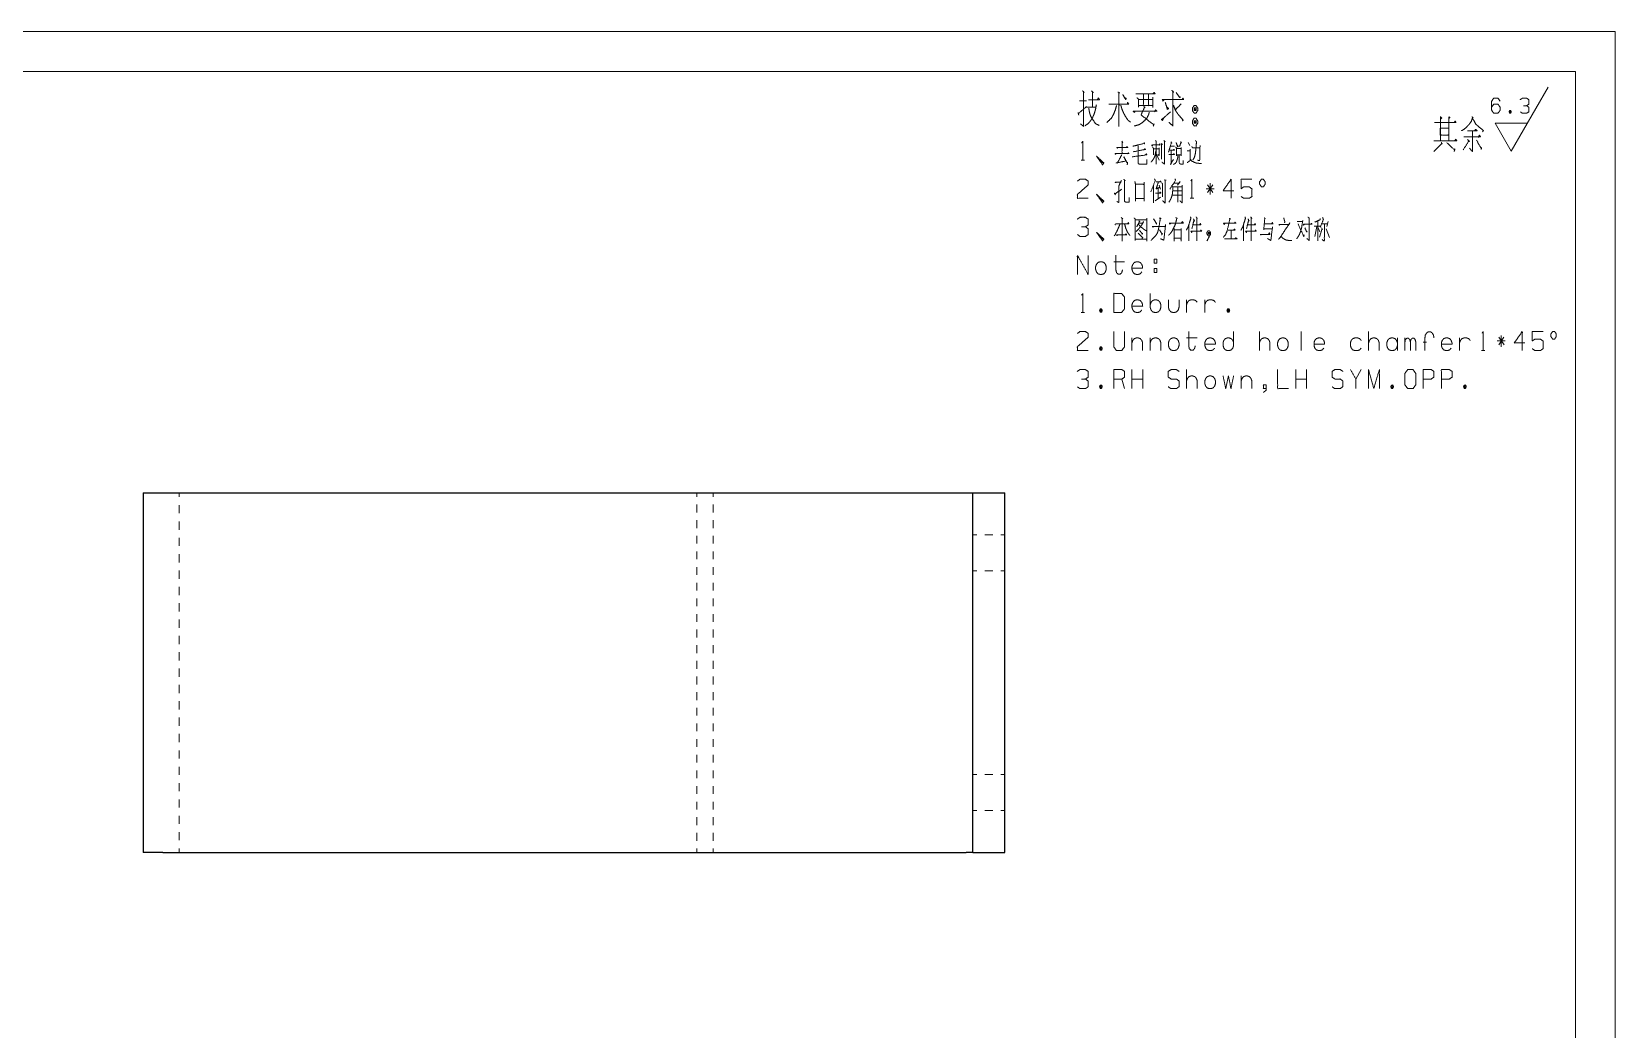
# Model space of a CAD drawing. Header units: millimetres. Extents: x 0 to 420, y 0 to 297.
# Drawn here: x 221.9 to 420, y 172.2 to 297 of the extents above; entities that cross this region are included whole.
import ezdxf

# ---------------------------------------------------------------- set-up
doc = ezdxf.new("R2010")
doc.units = ezdxf.units.MM
doc.layers.add('101', color=7, linetype='Continuous', true_color=0xffffff)

msp = doc.modelspace()

# ---------------------------------------------------------------- linework, layer by layer
at = {"layer": '101', "color": 133, "linetype": 'Continuous', "lineweight": 18}
for p, q in [((420, 297), (0, 297)), ((420, 0), (420, 297)), ((415, 292), (25, 292)), ((415, 5), (415, 292))]:
    msp.add_line(p, q, dxfattribs=at)
at = {"layer": '101', "color": 43, "linetype": 'Continuous', "lineweight": 18}
for p, q in [((406.97, 282.06), (411.58, 290.06)), ((406.97, 282.06), (404.95, 285.56)), ((404.95, 285.56), (408.98, 285.56)), ((406.78, 287.15), (406.91, 286.81))]:
    msp.add_line(p, q, dxfattribs=at)
at = {"layer": '101', "color": 72, "linetype": 'Continuous', "lineweight": 18}
for p, q in [((352.96, 288.35), (353.86, 288.35)), ((353.86, 287.57), (355, 287.57)), ((363.53, 283.37), (363.68, 283.22)), ((362.24, 282.32), (362.92, 282.34)), ((362.6, 281.69), (362.92, 280.92)), ((363.2, 283.02), (363.34, 282.87)), ((363.25, 282.92), (363.25, 281.04)), ((366.43, 282.07), (366.74, 282.07)), ((366.57, 283.14), (366.78, 282.74)), ((353.17, 280.92), (353.6, 280.92)), ((362.24, 277.75), (362.24, 275.58)), ((362.81, 277.38), (362.81, 276.1)), ((362.93, 277.8), (363.11, 277.3)), ((363.57, 278.48), (363.82, 278.4)), ((364.79, 278.05), (365.48, 278.05)), ((365.56, 278.25), (365.23, 277.78)), ((369.82, 277.35), (368.81, 277.35)), ((369.64, 277.83), (368.99, 276.88)), ((368.99, 277.83), (369.66, 276.88)), ((369.3, 276.63), (369.3, 278.05)), ((362.44, 275.85), (363.09, 276.28)), ((364.64, 276.53), (365.76, 276.53)), ((364.68, 277.08), (365.78, 277.08)), ((366.83, 276.15), (367.26, 276.15)), ((358.2, 273.74), (358.38, 273.59)), ((358.29, 273.64), (358.29, 270.77)), ((366.67, 272.79), (366.67, 270.82)), ((373.5, 272.79), (373.5, 270.82)), ((380.21, 273.24), (380.88, 273.24)), ((382.33, 272.67), (383.09, 272.67)), ((382.66, 272.62), (382.4, 271.39)), ((382.8, 273.34), (382.8, 270.82)), ((382.84, 272.44), (383.05, 271.97)), ((383.32, 272.39), (383, 271.27)), ((383.23, 272.94), (384.01, 272.94)), ((383.25, 272.44), (383.39, 272.22)), ((383.83, 272.34), (384.24, 271.24)), ((384.08, 273.24), (383.9, 272.62)), ((357.27, 268.2), (358.59, 268.2)), ((362.32, 267.35), (362.65, 267.35)), ((362.32, 267.35), (362.32, 266.88)), ((361.82, 262.49), (361.82, 264.24)), ((353.17, 261.87), (353.6, 261.87)), ((355.57, 262.32), (355.73, 261.89)), ((366.37, 261.87), (366.37, 263.44)), ((368.65, 261.87), (368.65, 263.44)), ((371.51, 262.32), (371.67, 261.89)), ((355.57, 257.55), (355.73, 257.13)), ((359.54, 258.68), (359.54, 257.1)), ((361.82, 258.68), (361.82, 257.1)), ((366.37, 258.68), (367.7, 258.68)), ((375.48, 257.1), (375.48, 259.48)), ((380.7, 259.5), (380.7, 257.1)), ((389.14, 257.1), (389.14, 259.48)), ((392.74, 257.1), (392.74, 258.68)), ((393.69, 257.1), (393.69, 258.68)), ((396.39, 258.15), (395.97, 258.15)), ((400.52, 257.1), (400.52, 258.68)), ((406.24, 258.3), (405.23, 258.3)), ((406.06, 258.78), (405.41, 257.83)), ((405.41, 258.78), (406.08, 257.83)), ((405.73, 257.58), (405.73, 259)), ((403.26, 257.1), (403.68, 257.1)), ((359.54, 252.34), (359.54, 254.72)), ((360.89, 252.34), (360.89, 254.72)), ((366.37, 252.34), (366.37, 254.72)), ((373.2, 253.92), (373.2, 252.34)), ((380.03, 252.34), (380.03, 254.72)), ((381.38, 252.34), (381.38, 254.72)), ((388.2, 254.72), (387.53, 253.54)), ((355.57, 252.79), (355.73, 252.37)), ((358.61, 252.34), (358.27, 253.54)), ((360.89, 253.54), (359.54, 253.54)), ((381.38, 253.54), (380.03, 253.54)), ((392, 252.79), (392.16, 252.37)), ((401.1, 252.79), (401.26, 252.37))]:
    msp.add_line(p, q, dxfattribs=at)
at = {"layer": '101', "color": 72, "linetype": 'Continuous', "lineweight": 25}
for p, q in [((235.85, 239.3), (235.85, 194.3)), ((238.29, 239.3), (338.81, 239.3)), ((339.63, 239.3), (343.63, 239.3)), ((339.63, 194.3), (339.63, 239.3)), ((343.63, 194.3), (343.63, 239.3)), ((238.29, 194.3), (338.81, 194.3)), ((339.63, 194.3), (343.63, 194.3))]:
    msp.add_line(p, q, dxfattribs=at)
at = {"layer": '101', "color": 53, "linetype": 'Continuous', "lineweight": 18}
for p, q in [((240.35, 239.3), (240.35, 238.78)), ((240.35, 237.76), (240.35, 236.74)), ((305.12, 238.81), (305.12, 239.3)), ((305.12, 236.85), (305.12, 237.83)), ((307.14, 238.81), (307.14, 239.3)), ((307.14, 236.85), (307.14, 237.83)), ((305.12, 234.89), (305.12, 235.87)), ((307.14, 234.89), (307.14, 235.87)), ((240.35, 235.72), (240.35, 234.69)), ((305.12, 232.94), (305.12, 233.92)), ((307.14, 232.94), (307.14, 233.92)), ((339.63, 234.05), (340.13, 234.05)), ((341.13, 234.05), (342.13, 234.05)), ((343.13, 234.05), (343.63, 234.05)), ((240.35, 233.67), (240.35, 232.65)), ((305.12, 230.98), (305.12, 231.96)), ((307.14, 230.98), (307.14, 231.96)), ((240.35, 231.63), (240.35, 230.6)), ((305.12, 229.02), (305.12, 230)), ((307.14, 229.02), (307.14, 230)), ((240.35, 229.58), (240.35, 228.56)), ((305.12, 227.07), (305.12, 228.05)), ((307.14, 227.07), (307.14, 228.05)), ((339.63, 229.55), (340.13, 229.55)), ((341.13, 229.55), (342.13, 229.55)), ((343.13, 229.55), (343.63, 229.55)), ((240.35, 227.53), (240.35, 226.51)), ((305.12, 225.11), (305.12, 226.09)), ((307.14, 225.11), (307.14, 226.09)), ((240.35, 225.49), (240.35, 224.47)), ((305.12, 223.15), (305.12, 224.13)), ((307.14, 223.15), (307.14, 224.13)), ((240.35, 223.44), (240.35, 222.42)), ((305.12, 221.2), (305.12, 222.18)), ((307.14, 221.2), (307.14, 222.18)), ((240.35, 221.4), (240.35, 220.38)), ((305.12, 219.24), (305.12, 220.22)), ((307.14, 219.24), (307.14, 220.22)), ((240.35, 219.35), (240.35, 218.33)), ((305.12, 217.28), (305.12, 218.26)), ((307.14, 217.28), (307.14, 218.26)), ((240.35, 217.31), (240.35, 216.28)), ((305.12, 215.33), (305.12, 216.31)), ((307.14, 215.33), (307.14, 216.31)), ((240.35, 215.26), (240.35, 214.24)), ((305.12, 213.37), (305.12, 214.35)), ((307.14, 213.37), (307.14, 214.35)), ((240.35, 213.22), (240.35, 212.19)), ((305.12, 211.42), (305.12, 212.39)), ((307.14, 211.42), (307.14, 212.39)), ((240.35, 211.17), (240.35, 210.15)), ((305.12, 209.46), (305.12, 210.44)), ((307.14, 209.46), (307.14, 210.44)), ((240.35, 209.13), (240.35, 208.1)), ((305.12, 207.5), (305.12, 208.48)), ((307.14, 207.5), (307.14, 208.48)), ((240.35, 207.08), (240.35, 206.06)), ((305.12, 205.55), (305.12, 206.52)), ((307.14, 205.55), (307.14, 206.52)), ((240.35, 205.03), (240.35, 204.01)), ((305.12, 203.59), (305.12, 204.57)), ((307.14, 203.59), (307.14, 204.57)), ((339.63, 204.05), (340.13, 204.05)), ((341.13, 204.05), (342.13, 204.05)), ((343.13, 204.05), (343.63, 204.05)), ((240.35, 202.99), (240.35, 201.97)), ((305.12, 201.63), (305.12, 202.61)), ((307.14, 201.63), (307.14, 202.61)), ((240.35, 200.94), (240.35, 199.92)), ((305.12, 199.68), (305.12, 200.65)), ((307.14, 199.68), (307.14, 200.65)), ((240.35, 198.9), (240.35, 197.88)), ((305.12, 197.72), (305.12, 198.7)), ((307.14, 197.72), (307.14, 198.7)), ((339.63, 199.55), (340.13, 199.55)), ((341.13, 199.55), (342.13, 199.55)), ((343.13, 199.55), (343.63, 199.55)), ((240.35, 196.85), (240.35, 195.83)), ((305.12, 195.76), (305.12, 196.74)), ((307.14, 195.76), (307.14, 196.74)), ((240.35, 194.81), (240.35, 194.3)), ((305.12, 194.3), (305.12, 194.78)), ((307.14, 194.3), (307.14, 194.78))]:
    msp.add_line(p, q, dxfattribs=at)
at = {"layer": '101', "color": 72, "linetype": 'Continuous', "lineweight": 18}
for points, knots in [([(353.36, 289.59), (353.57, 289.37), (353.47, 289.52), (353.47, 285.17), (353.09, 285.47)], [0, 0, 0.058123, 0.092657, 0.910297, 1, 1]), ([(354.47, 289.59), (354.71, 289.37), (354.58, 289.44), (354.58, 287.6)], [0, 0, 0.1415, 0.207222, 1, 1]), ([(357.78, 289.44), (358.02, 289.33), (357.91, 289.37), (357.91, 285.13), (357.91, 287.94), (356.64, 287.94), (359.13, 287.94), (359, 288.13), (358.95, 287.94)], [0, 0, 0.022712, 0.032395, 0.397208, 0.639341, 0.748901, 0.963456, 0.983224, 1, 1]), ([(360.03, 289.22), (362.44, 289.22), (362.31, 289.4), (362.15, 289.22)], [0, 0, 0.835357, 0.914861, 1, 1]), ([(364.53, 289.67), (364.74, 289.4), (364.66, 289.55), (364.66, 285.2), (364.16, 285.65)], [0, 0, 0.060999, 0.091684, 0.877914, 1, 1]), ([(365.06, 289.37), (365.54, 288.73), (365.57, 288.84), (365.35, 288.88)], [0, 0, 0.706417, 0.808952, 1, 1]), ([(352.8, 286.89), (352.88, 286.55), (352.83, 286.74), (353.86, 287.64)], [0, 0, 0.181314, 0.283201, 1, 1]), ([(355.08, 287.83), (354.98, 287.3), (354.87, 286.89), (354.74, 286.55), (354.58, 286.18), (354.31, 285.8), (354.05, 285.5), (353.62, 285.2)], [0, 0, 0.172181, 0.309103, 0.425675, 0.556624, 0.704265, 0.83297, 1, 1]), ([(354.08, 288.47), (355.48, 288.47), (355.35, 288.73), (355.22, 288.5)], [0, 0, 0.716786, 0.866795, 1, 1]), ([(354.13, 287.42), (354.18, 287.15), (354.23, 286.85), (354.34, 286.52), (354.5, 286.18), (355, 285.47), (355.43, 285.28)], [0, 0, 0.101605, 0.217186, 0.351415, 0.492965, 0.824034, 1, 1]), ([(357.6, 287.75), (357.46, 287.23), (357.22, 286.63), (356.96, 286.18), (356.38, 285.62)], [0, 0, 0.214892, 0.47114, 0.678415, 1, 1]), ([(358.15, 287.79), (358.26, 287.38), (358.47, 286.85), (358.74, 286.37), (359.03, 285.92), (359.35, 285.69)], [0, 0, 0.172226, 0.401183, 0.625583, 0.842426, 1, 1]), ([(358.39, 289.14), (358.76, 288.5), (358.84, 288.65), (358.66, 288.73)], [0, 0, 0.665981, 0.819264, 1, 1]), ([(360.16, 288.73), (360.37, 288.54), (360.37, 287.57), (360.37, 287.75), (362.15, 287.75), (362.15, 287.49), (362.15, 288.8), (362.15, 288.5), (360.29, 288.5), (360.96, 288.5), (360.96, 289.18), (360.96, 287.75), (361.62, 287.75), (361.62, 289.14)], [0, 0, 0.024058, 0.106925, 0.122861, 0.273835, 0.296145, 0.407695, 0.433194, 0.590928, 0.647262, 0.70463, 0.825742, 0.882076, 1, 1]), ([(361.01, 287.64), (361.2, 287.49), (361.12, 287.57), (360.67, 286.59), (362.26, 285.35), (362.31, 285.47), (362.2, 285.17)], [0, 0, 0.061505, 0.089679, 0.366512, 0.88594, 0.917993, 1, 1]), ([(363.55, 288.47), (363.42, 288.32), (363.34, 288.5), (365.99, 288.5), (365.91, 288.69), (365.8, 288.5)], [0, 0, 0.05762, 0.116241, 0.879371, 0.937997, 1, 1]), ([(363.71, 288.13), (363.97, 287.27), (364.11, 287.38), (363.92, 287.57)], [0, 0, 0.673391, 0.803124, 1, 1]), ([(365.7, 287.98), (364.98, 287.23), (364.72, 287.79), (364.98, 287.15), (365.22, 286.78), (365.49, 286.44), (365.94, 285.92), (365.99, 285.92), (365.8, 285.84)], [0, 0, 0.248762, 0.397965, 0.56362, 0.670266, 0.773238, 0.939259, 0.951976, 1, 1]), ([(367.55, 287.75), (367.31, 287.75), (367.1, 287.45), (367.1, 287.12), (367.31, 286.82), (367.55, 286.82), (367.76, 287.12), (367.76, 287.45), (367.55, 287.75)], [0, 0, 0.091014, 0.231141, 0.359873, 0.5, 0.591014, 0.731141, 0.859873, 1, 1]), ([(367.31, 287.12), (367.55, 287.12), (367.31, 287.45), (367.31, 287.12)], [0, 0, 0.24116, 0.6589, 1, 1]), ([(367.55, 287.12), (367.55, 287.45), (367.31, 287.45)], [0, 0, 0.585821, 1, 1]), ([(359.95, 287.04), (359.82, 286.89), (359.69, 287.04), (362.65, 287.04), (362.5, 287.23), (362.36, 286.97)], [0, 0, 0.051198, 0.102403, 0.861895, 0.924783, 1, 1]), ([(361.7, 286.93), (361.62, 286.63), (361.38, 286.14), (360.88, 285.65), (360.4, 285.35), (359.82, 285.2)], [0, 0, 0.114099, 0.313647, 0.571363, 0.7786, 1, 1]), ([(363.5, 286.22), (363.36, 285.88), (363.23, 285.99), (364.37, 286.97)], [0, 0, 0.178053, 0.26342, 1, 1]), ([(367.76, 285.84), (367.55, 286.18), (367.31, 286.18), (367.1, 285.84), (367.1, 285.54), (367.31, 285.2), (367.55, 285.2), (367.76, 285.54), (367.76, 285.84)], [0, 0, 0.149199, 0.238514, 0.387714, 0.5, 0.649199, 0.738514, 0.887714, 1, 1]), ([(367.31, 285.84), (367.31, 285.54), (367.55, 285.54)], [0, 0, 0.556971, 1, 1]), ([(367.55, 285.84), (367.31, 285.84), (367.55, 285.54), (367.55, 285.84)], [0, 0, 0.258827, 0.674606, 1, 1]), ([(398.1, 286.36), (398.29, 286.21), (398.13, 286.06), (398.13, 286.36), (398.13, 283.36), (398.13, 285.65), (397.36, 285.65), (400.09, 285.65), (399.16, 285.65), (399.16, 286.32), (399.16, 283.36), (399.16, 284.93), (398.1, 284.93), (398.1, 284.07), (399.16, 284.07), (399.16, 283.36), (397.31, 283.36), (400.17, 283.36), (400.04, 283.55), (399.91, 283.36)], [0, 0, 0.009716, 0.018619, 0.030835, 0.152989, 0.24613, 0.277437, 0.388628, 0.426412, 0.453897, 0.574524, 0.638654, 0.681835, 0.716954, 0.760134, 0.789146, 0.864712, 0.9813, 0.99065, 1, 1]), ([(399.19, 286.13), (399.32, 286.25), (399.16, 286.36)], [0, 0, 0.471513, 1, 1]), ([(399.85, 285.65), (399.98, 285.83), (400.06, 285.65)], [0, 0, 0.529961, 1, 1]), ([(402.07, 286.36), (402.23, 286.21), (402.15, 286.25), (401.99, 285.8), (401.73, 285.42), (401.41, 285.08), (401.12, 284.82), (400.75, 284.6)], [0, 0, 0.086308, 0.121019, 0.309419, 0.490702, 0.673784, 0.82866, 1, 1]), ([(402.13, 286.13), (402.34, 285.83), (402.52, 285.46), (402.9, 285.12), (403.35, 284.75), (403.48, 284.63), (403.51, 284.63), (403.4, 284.48)], [0, 0, 0.162731, 0.348036, 0.570222, 0.82991, 0.906903, 0.91864, 1, 1]), ([(353.24, 283.09), (353.39, 283.29), (353.39, 280.92)], [0, 0, 0.093484, 1, 1]), ([(358.26, 283.32), (358.38, 283.14), (358.29, 283.22), (358.29, 281.74), (357.43, 281.74), (359.18, 281.74), (359.09, 281.84), (358.98, 281.72)], [0, 0, 0.045422, 0.069988, 0.38259, 0.566135, 0.936975, 0.965255, 1, 1]), ([(362.49, 283.39), (362.56, 283.27), (362.56, 280.42)], [0, 0, 0.047969, 1, 1]), ([(367.47, 283.39), (367.61, 283.24), (367.58, 282.89), (367.54, 282.42), (367.47, 281.74), (367.33, 281.24), (367.17, 280.97)], [0, 0, 0.080831, 0.21877, 0.40554, 0.671679, 0.87543, 1, 1]), ([(401.52, 283.51), (401.76, 283.25), (401.7, 283.36), (400.96, 282.2)], [0, 0, 0.190892, 0.257823, 1, 1]), ([(401.04, 283.85), (403.13, 283.85), (403, 284.07), (402.87, 283.77)], [0, 0, 0.780473, 0.877782, 1, 1]), ([(401.52, 284.6), (402.71, 284.6), (402.52, 284.78), (402.39, 284.6)], [0, 0, 0.707426, 0.863845, 1, 1]), ([(402.13, 284.6), (402.13, 282.01), (401.76, 282.42)], [0, 0, 0.823414, 1, 1]), ([(402.63, 283.43), (403.24, 282.35), (403.27, 282.5), (403.21, 282.27)], [0, 0, 0.764765, 0.858206, 1, 1]), ([(355.26, 281.19), (355.86, 280.57), (355.72, 280.57), (355.11, 281.42), (355.86, 280.34), (356.02, 280.57), (355.11, 281.42)], [0, 0, 0.178022, 0.207052, 0.420793, 0.68903, 0.745607, 1, 1]), ([(357.55, 281.72), (357.48, 281.64), (357.43, 281.74)], [0, 0, 0.476598, 1, 1]), ([(358.26, 281.59), (357.71, 280.57), (357.55, 280.57), (358.8, 280.82), (358.52, 281.34), (358.96, 280.52), (358.98, 280.67), (358.95, 280.34)], [0, 0, 0.252057, 0.286556, 0.564055, 0.693379, 0.896345, 0.929101, 1, 1]), ([(357.78, 282.52), (357.69, 282.42), (357.64, 282.52), (359.02, 282.52), (358.93, 282.64), (358.86, 282.52)], [0, 0, 0.069432, 0.128318, 0.84562, 0.925278, 1, 1]), ([(359.56, 281.34), (361.4, 281.59), (361.33, 281.72), (361.22, 281.59)], [0, 0, 0.857805, 0.924206, 1, 1]), ([(361.05, 283.14), (361.13, 282.97), (361.08, 283.02), (359.65, 282.67), (360.3, 282.82), (360.3, 280.62), (360.34, 280.47), (360.43, 280.44), (361.38, 280.44), (361.38, 281.02)], [0, 0, 0.030685, 0.04209, 0.27277, 0.377786, 0.722123, 0.746241, 0.760619, 0.910004, 1, 1]), ([(359.67, 281.97), (361.24, 282.27), (361.13, 282.34), (361.01, 282.22)], [0, 0, 0.83968, 0.90778, 1, 1]), ([(362.53, 282.09), (362.46, 281.72), (362.42, 281.49), (362.35, 281.29), (362.17, 280.99), (362.09, 280.87), (361.94, 280.69)], [0, 0, 0.246556, 0.39371, 0.530777, 0.755735, 0.854644, 1, 1]), ([(362.12, 282.79), (362.07, 282.67), (361.98, 282.82), (363.06, 282.82), (362.99, 282.97), (362.93, 282.82)], [0, 0, 0.079259, 0.180902, 0.810328, 0.907126, 1, 1]), ([(362.12, 282.54), (362.23, 282.39), (362.23, 281.57)], [0, 0, 0.182136, 1, 1]), ([(362.92, 282.47), (362.92, 281.49), (362.76, 281.64)], [0, 0, 0.81682, 1, 1]), ([(363.61, 283.27), (363.61, 280.42), (363.29, 280.67)], [0, 0, 0.875677, 1, 1]), ([(364.4, 283.22), (364.54, 283.04), (364.47, 283.12), (364.1, 281.92), (364.34, 282.67), (364.87, 282.67)], [0, 0, 0.077467, 0.112954, 0.545466, 0.817405, 1, 1]), ([(364.13, 281.64), (364.87, 281.64), (364.77, 281.74), (364.68, 281.62)], [0, 0, 0.712987, 0.852992, 1, 1]), ([(364.22, 282.17), (364.86, 282.17), (364.77, 282.29), (364.7, 282.17)], [0, 0, 0.681995, 0.846082, 1, 1]), ([(364.45, 282.14), (364.45, 280.62), (364.36, 280.39), (364.72, 281.02)], [0, 0, 0.613738, 0.711025, 1, 1]), ([(365.26, 281.52), (365.26, 281.24), (365.19, 280.97), (365.09, 280.69), (364.96, 280.52), (364.73, 280.39)], [0, 0, 0.206834, 0.420379, 0.642057, 0.803266, 1, 1]), ([(365.02, 282.57), (365.1, 282.42), (365.1, 281.47), (365.1, 281.59), (365.69, 281.59), (365.69, 281.47), (365.69, 282.52), (365.69, 282.39), (365.09, 282.39)], [0, 0, 0.046633, 0.301104, 0.334585, 0.490815, 0.524297, 0.805549, 0.839031, 1, 1]), ([(365.05, 283.14), (365.28, 282.57), (365.33, 282.64), (365.19, 282.82)], [0, 0, 0.661495, 0.759638, 1, 1]), ([(365.46, 281.52), (365.46, 280.57), (365.53, 280.47), (365.67, 280.42), (365.93, 280.42), (365.93, 280.89)], [0, 0, 0.484063, 0.546469, 0.622884, 0.757974, 1, 1]), ([(365.63, 283.24), (365.72, 283.09), (365.69, 283.17), (365.48, 282.64)], [0, 0, 0.211476, 0.312205, 1, 1]), ([(366.82, 282.29), (366.82, 281.04), (366.8, 280.89), (366.66, 280.77), (366.46, 280.62)], [0, 0, 0.681074, 0.763374, 0.866199, 1, 1]), ([(367.01, 282.64), (367.12, 282.47), (368.03, 282.47)], [0, 0, 0.182104, 1, 1]), ([(368.05, 282.74), (368, 280.87), (367.73, 280.92)], [0, 0, 0.874253, 1, 1]), ([(398.23, 283.13), (398.34, 282.95), (398.31, 283.02), (397.31, 282.01)], [0, 0, 0.125011, 0.171174, 1, 1]), ([(398.92, 283.13), (399.91, 282.16), (399.91, 282.35), (399.85, 282.01)], [0, 0, 0.723291, 0.821345, 1, 1]), ([(366.87, 281.02), (366.99, 280.82), (367.17, 280.74), (367.36, 280.64), (367.54, 280.57), (367.73, 280.54), (367.98, 280.52), (368.23, 280.52)], [0, 0, 0.153693, 0.2792, 0.422102, 0.54759, 0.675713, 0.838282, 1, 1]), ([(352.71, 278.3), (353.03, 278.53), (353.72, 278.53), (354.06, 278.3), (354.06, 277.83), (352.7, 276.63), (352.71, 276.15), (354.06, 276.15)], [0, 0, 0.069694, 0.192979, 0.265274, 0.350225, 0.674742, 0.759752, 1, 1]), ([(357.57, 278.2), (357.53, 278.1), (357.44, 278.15), (358.19, 278.15)], [0, 0, 0.111634, 0.218533, 1, 1]), ([(358.22, 278.38), (357.89, 277.68), (357.89, 275.63), (357.64, 275.75)], [0, 0, 0.250155, 0.910671, 1, 1]), ([(358.5, 278.55), (358.68, 278.35), (358.59, 278.4), (358.59, 275.88), (358.61, 275.75), (358.77, 275.68), (359.18, 275.68), (359.18, 276.25)], [0, 0, 0.063898, 0.088201, 0.692694, 0.722921, 0.765025, 0.862344, 1, 1]), ([(359.9, 278.25), (359.97, 277.93), (359.97, 275.8), (359.97, 276.13), (361.06, 276.13), (361.06, 275.8), (361.06, 278.15), (361.06, 277.9), (359.99, 277.9)], [0, 0, 0.042198, 0.311814, 0.353049, 0.492085, 0.533321, 0.831484, 0.863204, 1, 1]), ([(361.91, 276.98), (362.46, 278.4), (362.37, 278.55), (362.35, 278.58)], [0, 0, 0.881758, 0.982315, 1, 1]), ([(362.83, 278.15), (362.56, 277.33), (363.02, 277.53)], [0, 0, 0.633571, 1, 1]), ([(362.58, 278.2), (363.18, 278.2), (363.11, 278.33), (363.02, 278.2)], [0, 0, 0.669462, 0.829447, 1, 1]), ([(363.25, 278.1), (363.36, 278), (363.36, 276.33)], [0, 0, 0.080053, 1, 1]), ([(363.69, 278.4), (363.69, 275.55), (363.36, 275.85)], [0, 0, 0.863559, 1, 1]), ([(364.5, 277.75), (364.63, 277.58), (364.63, 277.08), (364.61, 276.85), (364.59, 276.7), (364.54, 276.48), (364.47, 276.25), (364.38, 276.03), (364.29, 275.88), (364.15, 275.65)], [0, 0, 0.095695, 0.318946, 0.419717, 0.487151, 0.590376, 0.69568, 0.803616, 0.881339, 1, 1]), ([(364.93, 278.6), (364.98, 278.4), (364.27, 277.28)], [0, 0, 0.134747, 1, 1]), ([(364.64, 277.58), (365.81, 277.58), (365.81, 277.78), (365.81, 275.58), (365.53, 275.85)], [0, 0, 0.294503, 0.344998, 0.900418, 1, 1]), ([(365.17, 277.55), (365.26, 277.58), (365.26, 275.65)], [0, 0, 0.045524, 1, 1]), ([(366.9, 278.33), (367.04, 278.53), (367.04, 276.15)], [0, 0, 0.093484, 1, 1]), ([(372.27, 277.1), (370.93, 277.1), (371.93, 278.53), (371.93, 276.15)], [0, 0, 0.245871, 0.565294, 1, 1]), ([(373.18, 276.38), (373.52, 276.15), (374.21, 276.15), (374.55, 276.38), (374.55, 277.33), (374.21, 277.58), (373.52, 277.58), (373.18, 277.35), (373.18, 278.53), (374.55, 278.53)], [0, 0, 0.062227, 0.168344, 0.230571, 0.376817, 0.441265, 0.547381, 0.609608, 0.790491, 1, 1]), ([(375.74, 277.58), (375.97, 277.58), (376.19, 277.9), (376.19, 278.23), (375.97, 278.55), (375.74, 278.55), (375.51, 278.23), (375.51, 277.9), (375.74, 277.58)], [0, 0, 0.08568, 0.230391, 0.351581, 0.496291, 0.581972, 0.730391, 0.851581, 1, 1]), ([(355.26, 276.43), (355.86, 275.8), (355.72, 275.8), (355.11, 276.65), (355.86, 275.58), (356.02, 275.8), (355.11, 276.65)], [0, 0, 0.178022, 0.207052, 0.420793, 0.68903, 0.745607, 1, 1]), ([(357.32, 276.8), (357.46, 276.6), (357.39, 276.7), (358.26, 277.28)], [0, 0, 0.174079, 0.261125, 1, 1]), ([(362.49, 276.8), (363.16, 276.8), (363.06, 276.95), (362.99, 276.8)], [0, 0, 0.657711, 0.837607, 1, 1]), ([(353.72, 272.59), (354.06, 272.82), (354.06, 273.54), (353.72, 273.77), (353.03, 273.77), (352.7, 273.54)], [0, 0, 0.153871, 0.429848, 0.583719, 0.846116, 1, 1]), ([(359.81, 273.69), (359.95, 273.57), (359.95, 270.87), (359.95, 271.04), (361.4, 271.04), (361.4, 270.79), (361.4, 273.64), (361.4, 273.47), (359.95, 273.47)], [0, 0, 0.02043, 0.312721, 0.331666, 0.488565, 0.515628, 0.824156, 0.843101, 1, 1]), ([(363, 273.69), (363.2, 273.62), (363.09, 273.64), (362.93, 272.67), (362.83, 272.19), (362.74, 271.87), (362.51, 271.47), (362.19, 271.17), (361.94, 270.89)], [0, 0, 0.061341, 0.093409, 0.3842, 0.527464, 0.626606, 0.762391, 0.891101, 1, 1]), ([(362.24, 273.59), (362.6, 272.99), (362.62, 273.09), (362.58, 272.92)], [0, 0, 0.713162, 0.817164, 1, 1]), ([(365.02, 273.74), (365.21, 273.64), (365.14, 273.64), (364.98, 272.92), (364.59, 272.12), (364.36, 271.77), (364.11, 271.52)], [0, 0, 0.081232, 0.107497, 0.383269, 0.713748, 0.869308, 1, 1]), ([(366.87, 273.82), (366.9, 273.64), (366.66, 272.87), (366.57, 272.57), (366.46, 272.39), (366.34, 272.17)], [0, 0, 0.101081, 0.561699, 0.738767, 0.854618, 1, 1]), ([(367.24, 273.57), (367.36, 273.29), (367.29, 273.39), (367.04, 272.34)], [0, 0, 0.200663, 0.282157, 1, 1]), ([(367.56, 273.82), (367.7, 273.64), (367.63, 273.72), (367.63, 270.82)], [0, 0, 0.069694, 0.101621, 1, 1]), ([(371.69, 273.64), (371.85, 273.52), (371.79, 273.62), (371.44, 272.07), (371.23, 271.57), (370.94, 271.27)], [0, 0, 0.07072, 0.110291, 0.666023, 0.855876, 1, 1]), ([(373.7, 273.82), (373.73, 273.64), (373.49, 272.87), (373.4, 272.57), (373.29, 272.39), (373.17, 272.17)], [0, 0, 0.101082, 0.561695, 0.738765, 0.854616, 1, 1]), ([(374.07, 273.57), (374.19, 273.29), (374.12, 273.39), (373.87, 272.34)], [0, 0, 0.200656, 0.28215, 1, 1]), ([(374.39, 273.82), (374.53, 273.64), (374.46, 273.72), (374.46, 270.82)], [0, 0, 0.069702, 0.101628, 1, 1]), ([(376.06, 273.72), (376.22, 273.59), (376.15, 273.62), (376.01, 272.19), (376.03, 272.32), (377.09, 272.32), (377.11, 272.57), (376.91, 270.87), (376.49, 271.12)], [0, 0, 0.037814, 0.051837, 0.319492, 0.343088, 0.541302, 0.588148, 0.907967, 1, 1]), ([(378.52, 273.69), (378.67, 273.17), (378.69, 273.22), (378.62, 273.09)], [0, 0, 0.736157, 0.807291, 1, 1]), ([(380.9, 273.39), (380.77, 272.52), (380.74, 272.39), (380.67, 272.19), (380.62, 271.97), (380.53, 271.77), (380.46, 271.57), (380.37, 271.44), (380.28, 271.27), (380.14, 271.09)], [0, 0, 0.358964, 0.411728, 0.497903, 0.591799, 0.680622, 0.766783, 0.828968, 0.908604, 1, 1]), ([(381.55, 273.79), (381.69, 273.69), (381.69, 270.89), (381.39, 271.14)], [0, 0, 0.051489, 0.883812, 1, 1]), ([(383.09, 273.62), (383.09, 273.47), (382.4, 273.17)], [0, 0, 0.166345, 1, 1]), ([(383.39, 273.74), (383.48, 273.49), (383.09, 272.54)], [0, 0, 0.205287, 1, 1]), ([(352.71, 271.62), (353.03, 271.39), (353.72, 271.39), (354.06, 271.62), (354.06, 272.34), (353.72, 272.59), (353.21, 272.59)], [0, 0, 0.124124, 0.343691, 0.472446, 0.703377, 0.836727, 1, 1]), ([(355.26, 271.67), (355.86, 271.04), (355.72, 271.04), (355.11, 271.89), (355.86, 270.82), (356.02, 271.04), (355.11, 271.89)], [0, 0, 0.178022, 0.207052, 0.420793, 0.68903, 0.745607, 1, 1]), ([(358.04, 272.92), (357.94, 272.69), (357.85, 272.47), (357.76, 272.27), (357.64, 271.99), (357.53, 271.82), (357.44, 271.59), (357.3, 271.44)], [0, 0, 0.149555, 0.294902, 0.426378, 0.607692, 0.73072, 0.876068, 1, 1]), ([(357.46, 272.82), (357.43, 272.94), (359.14, 272.94), (359.09, 273.12), (358.98, 272.94)], [0, 0, 0.058201, 0.826369, 0.908303, 1, 1]), ([(357.69, 271.44), (357.62, 271.57), (358.89, 271.57), (358.79, 271.72), (358.7, 271.59)], [0, 0, 0.081918, 0.807885, 0.912683, 1, 1]), ([(358.59, 272.94), (358.68, 272.74), (358.73, 272.47), (358.84, 272.22), (358.95, 271.94), (359.11, 271.72), (359.28, 271.49)], [0, 0, 0.134403, 0.306573, 0.473518, 0.654694, 0.8241, 1, 1]), ([(360.41, 273.02), (360.87, 273.02), (360.99, 273.24), (360.8, 272.87), (360.55, 272.54), (360.34, 272.27), (360.06, 271.99)], [0, 0, 0.200765, 0.312945, 0.497485, 0.675946, 0.827664, 1, 1]), ([(360.41, 273.34), (360.53, 273.22), (360.48, 273.27), (360.14, 272.57)], [0, 0, 0.171578, 0.242683, 1, 1]), ([(360.32, 271.77), (360.87, 271.22), (360.9, 271.29), (360.82, 271.14)], [0, 0, 0.751298, 0.831528, 1, 1]), ([(360.37, 272.89), (360.59, 272.62), (360.89, 272.39), (361.13, 272.19), (361.36, 272.09)], [0, 0, 0.268931, 0.559597, 0.805957, 1, 1]), ([(360.48, 272.12), (360.83, 271.72), (360.87, 271.77), (360.8, 271.62)], [0, 0, 0.701603, 0.782081, 1, 1]), ([(362.24, 272.67), (362.16, 272.54), (362.07, 272.64), (363.69, 272.64), (363.75, 272.87), (363.52, 270.92), (363.11, 271.09)], [0, 0, 0.033645, 0.06298, 0.42037, 0.471177, 0.902728, 1, 1]), ([(363, 272.19), (363.32, 271.64), (363.34, 271.74), (363.25, 271.59)], [0, 0, 0.697423, 0.808894, 1, 1]), ([(364.38, 273.04), (364.31, 272.92), (364.2, 273.04), (365.97, 273.04), (365.85, 273.24), (365.72, 273.04)], [0, 0, 0.056417, 0.120814, 0.815212, 0.90761, 1, 1]), ([(364.8, 272.39), (364.8, 270.79), (364.8, 271.17), (365.67, 271.17), (365.67, 270.79), (365.67, 272.39), (365.67, 272.19), (364.77, 272.19)], [0, 0, 0.270382, 0.333754, 0.480114, 0.543485, 0.813868, 0.847667, 1, 1]), ([(367.04, 272.04), (367.01, 271.87), (366.92, 272.04), (368.25, 272.04), (368.16, 272.19), (368.12, 272.07)], [0, 0, 0.089077, 0.186896, 0.848318, 0.935189, 1, 1]), ([(367.17, 272.82), (368.16, 272.82), (368.09, 272.99), (368, 272.82)], [0, 0, 0.720068, 0.857373, 1, 1]), ([(369.22, 271.47), (369.07, 271.47), (368.91, 271.67), (368.91, 271.89), (369.07, 272.09), (369.22, 272.09), (369.37, 271.89), (369.37, 271.67), (368.91, 270.82)], [0, 0, 0.057341, 0.160987, 0.252238, 0.355877, 0.413218, 0.516857, 0.608109, 1, 1]), ([(369.22, 271.67), (369.22, 271.89), (369.07, 271.89)], [0, 0, 0.614104, 1, 1]), ([(369.07, 271.67), (369.22, 271.67), (369.07, 271.89), (369.07, 271.67)], [0, 0, 0.223671, 0.644056, 1, 1]), ([(371.17, 273.02), (371.09, 272.89), (370.98, 273.02), (372.55, 273.02), (372.43, 273.17), (372.34, 273.02)], [0, 0, 0.067769, 0.140354, 0.836831, 0.922913, 1, 1]), ([(371.56, 272.17), (372.43, 272.17), (372.36, 272.32), (372.25, 272.17), (371.95, 272.17), (371.95, 271.09), (371.1, 271.09), (372.68, 271.09), (372.52, 271.22), (372.43, 271.09)], [0, 0, 0.161345, 0.192237, 0.226456, 0.28243, 0.482695, 0.640744, 0.933791, 0.971482, 1, 1]), ([(373.87, 272.04), (373.84, 271.87), (373.75, 272.04), (375.08, 272.04), (374.99, 272.19), (374.95, 272.07)], [0, 0, 0.08908, 0.186902, 0.848324, 0.935187, 1, 1]), ([(374, 272.82), (374.99, 272.82), (374.92, 272.99), (374.83, 272.82)], [0, 0, 0.720068, 0.857373, 1, 1]), ([(375.74, 271.62), (375.66, 271.57), (375.57, 271.62), (376.8, 271.62), (376.72, 271.82), (376.61, 271.64)], [0, 0, 0.054493, 0.108967, 0.772869, 0.890189, 1, 1]), ([(376.12, 272.94), (377.19, 272.94), (377.09, 273.12), (377.02, 272.99)], [0, 0, 0.755856, 0.899316, 1, 1]), ([(378.06, 272.89), (377.97, 272.77), (377.93, 272.89), (379.2, 272.89), (379.28, 273.09), (378.16, 271.37), (377.88, 271.02), (378.18, 271.37), (378.43, 271.14), (378.78, 270.94), (379.19, 270.87), (379.52, 270.89)], [0, 0, 0.024603, 0.045481, 0.249984, 0.28407, 0.614009, 0.686319, 0.760444, 0.814191, 0.879459, 0.945886, 1, 1]), ([(380.31, 272.94), (381.04, 271.34), (381.06, 271.57)], [0, 0, 0.886138, 1, 1]), ([(381.11, 272.89), (381.02, 272.77), (380.99, 272.92), (382.06, 272.92), (381.98, 273.02), (381.91, 272.89)], [0, 0, 0.092095, 0.184798, 0.833339, 0.913622, 1, 1]), ([(381.15, 272.47), (381.41, 271.92), (381.46, 271.99)], [0, 0, 0.869232, 1, 1]), ([(383.6, 272.94), (383.6, 270.79), (383.32, 270.99)], [0, 0, 0.861246, 1, 1]), ([(352.71, 266.63), (352.71, 269), (354.06, 266.63), (354.06, 269)], [0, 0, 0.317574, 0.682426, 1, 1]), ([(355.1, 266.93), (355.29, 266.7), (355.54, 266.63), (355.77, 266.63), (356.02, 266.7), (356.21, 266.93), (356.32, 267.25), (356.32, 267.6), (356.21, 267.9), (356.02, 268.13), (355.77, 268.2), (355.54, 268.2), (355.29, 268.13), (355.1, 267.9), (354.99, 267.6), (354.99, 267.25), (355.1, 266.93)], [0, 0, 0.063224, 0.118193, 0.167045, 0.222023, 0.285246, 0.357931, 0.432344, 0.499997, 0.563221, 0.618198, 0.667051, 0.72202, 0.785244, 0.8529, 0.927313, 1, 1]), ([(358.35, 267.2), (358.26, 266.85), (358.06, 266.65), (357.82, 266.65), (357.6, 266.85), (357.53, 267.2), (357.53, 269.03)], [0, 0, 0.107405, 0.190398, 0.264016, 0.35076, 0.456999, 1, 1]), ([(360.76, 266.93), (360.57, 266.7), (360.32, 266.63), (360.09, 266.63), (359.84, 266.7), (359.65, 266.93), (359.54, 267.25), (359.54, 267.6), (359.65, 267.9), (359.84, 268.13), (360.09, 268.2), (360.32, 268.2), (360.57, 268.13), (360.76, 267.9), (360.87, 267.6), (360.87, 267.43), (359.54, 267.43)], [0, 0, 0.053948, 0.100859, 0.142544, 0.189449, 0.243396, 0.305417, 0.368912, 0.42664, 0.480587, 0.527492, 0.569177, 0.616088, 0.670036, 0.727764, 0.759511, 1, 1]), ([(362.32, 268.05), (362.32, 268.53), (362.65, 268.53), (362.65, 268.05), (362.32, 268.05)], [0, 0, 0.292903, 0.5, 0.792903, 1, 1]), ([(362.65, 267.35), (362.65, 266.88), (362.32, 266.88)], [0, 0, 0.585806, 1, 1]), ([(353.24, 264.04), (353.39, 264.24), (353.39, 261.87)], [0, 0, 0.093484, 1, 1]), ([(357.27, 261.87), (358.26, 261.87), (358.61, 262.34), (358.61, 263.77), (358.26, 264.24), (357.27, 264.24), (357.27, 261.87)], [0, 0, 0.142134, 0.22716, 0.431791, 0.516817, 0.658951, 1, 1]), ([(355.57, 261.89), (355.73, 261.89), (355.82, 262.12), (355.73, 262.32), (355.57, 262.32), (355.49, 262.12), (355.57, 261.89), (355.73, 262.32)], [0, 0, 0.093978, 0.236786, 0.365966, 0.459944, 0.589113, 0.731912, 1, 1]), ([(360.76, 262.17), (360.57, 261.94), (360.32, 261.87), (360.09, 261.87), (359.84, 261.94), (359.65, 262.17), (359.54, 262.49), (359.54, 262.84), (359.65, 263.14), (359.84, 263.37), (360.09, 263.44), (360.32, 263.44), (360.57, 263.37), (360.76, 263.14), (360.87, 262.84), (360.87, 262.67), (359.54, 262.67)], [0, 0, 0.053948, 0.100859, 0.142544, 0.189449, 0.243396, 0.305417, 0.368912, 0.42664, 0.480587, 0.527492, 0.569177, 0.616088, 0.670036, 0.727764, 0.759511, 1, 1]), ([(361.82, 262.49), (361.93, 262.17), (362.12, 261.94), (362.37, 261.87), (362.6, 261.87), (362.85, 261.94), (363.04, 262.17), (363.15, 262.49), (363.15, 262.84), (363.04, 263.14), (362.85, 263.37), (362.6, 263.44), (362.37, 263.44), (362.12, 263.37), (361.93, 263.14), (361.82, 262.84)], [0, 0, 0.078527, 0.146833, 0.206229, 0.259009, 0.318406, 0.386711, 0.465238, 0.545633, 0.618724, 0.68703, 0.746427, 0.799206, 0.858603, 0.926908, 1, 1]), ([(364.1, 263.44), (364.1, 262.49), (364.2, 262.17), (364.4, 261.94), (364.64, 261.87), (364.87, 261.87), (365.12, 261.94), (365.32, 262.17), (365.42, 262.49), (365.42, 263.44)], [0, 0, 0.242016, 0.329107, 0.404862, 0.470737, 0.529273, 0.595138, 0.670893, 0.757984, 1, 1]), ([(366.37, 262.84), (366.48, 263.14), (366.67, 263.37), (366.92, 263.44), (367.26, 263.44), (367.5, 263.37), (367.7, 263.14)], [0, 0, 0.180202, 0.348596, 0.495006, 0.685173, 0.831605, 1, 1]), ([(368.65, 262.84), (368.76, 263.14), (368.95, 263.37), (369.2, 263.44), (369.53, 263.44), (369.78, 263.37), (369.98, 263.14)], [0, 0, 0.180191, 0.348584, 0.495013, 0.685178, 0.831607, 1, 1]), ([(371.51, 261.89), (371.67, 261.89), (371.76, 262.12), (371.67, 262.32), (371.51, 262.32), (371.42, 262.12), (371.51, 261.89), (371.67, 262.32)], [0, 0, 0.093978, 0.236786, 0.365966, 0.459944, 0.589113, 0.731912, 1, 1]), ([(403.33, 259.28), (403.47, 259.48), (403.47, 257.1)], [0, 0, 0.093492, 1, 1]), ([(352.71, 259.25), (353.03, 259.48), (353.72, 259.48), (354.06, 259.25), (354.06, 258.78), (352.7, 257.58), (352.71, 257.1), (354.06, 257.1)], [0, 0, 0.069694, 0.192979, 0.265274, 0.350225, 0.674742, 0.759752, 1, 1]), ([(355.57, 257.13), (355.73, 257.13), (355.82, 257.35), (355.73, 257.55), (355.57, 257.55), (355.49, 257.35), (355.57, 257.13), (355.73, 257.55)], [0, 0, 0.093978, 0.236786, 0.365966, 0.459944, 0.589113, 0.731912, 1, 1]), ([(357.27, 259.48), (357.27, 257.58), (357.59, 257.1), (358.26, 257.1), (358.61, 257.58), (358.61, 259.48)], [0, 0, 0.337153, 0.4386, 0.55778, 0.662847, 1, 1]), ([(359.54, 258.08), (359.65, 258.38), (359.84, 258.6), (360.09, 258.68), (360.32, 258.68), (360.57, 258.6), (360.76, 258.38), (360.87, 258.08), (360.87, 257.1)], [0, 0, 0.107754, 0.208453, 0.296005, 0.373815, 0.46138, 0.562079, 0.669833, 1, 1]), ([(361.82, 258.08), (361.93, 258.38), (362.12, 258.6), (362.37, 258.68), (362.6, 258.68), (362.85, 258.6), (363.04, 258.38), (363.15, 258.08), (363.15, 257.1)], [0, 0, 0.107753, 0.208451, 0.296014, 0.373823, 0.461387, 0.562085, 0.669838, 1, 1]), ([(364.2, 257.4), (364.4, 257.18), (364.64, 257.1), (364.87, 257.1), (365.12, 257.18), (365.32, 257.4), (365.42, 257.73), (365.42, 258.08), (365.32, 258.38), (365.12, 258.6), (364.87, 258.68), (364.64, 258.68), (364.4, 258.6), (364.2, 258.38), (364.1, 258.08), (364.1, 257.73), (364.2, 257.4)], [0, 0, 0.063224, 0.118202, 0.167055, 0.222024, 0.285248, 0.357933, 0.432346, 0.5, 0.563224, 0.618193, 0.667046, 0.722024, 0.785248, 0.852902, 0.927315, 1, 1]), ([(367.45, 257.68), (367.36, 257.33), (367.17, 257.13), (366.92, 257.13), (366.71, 257.33), (366.64, 257.68), (366.64, 259.5)], [0, 0, 0.107402, 0.190395, 0.264025, 0.350761, 0.456999, 1, 1]), ([(369.87, 257.4), (369.67, 257.18), (369.43, 257.1), (369.2, 257.1), (368.95, 257.18), (368.76, 257.4), (368.65, 257.73), (368.65, 258.08), (368.76, 258.38), (368.95, 258.6), (369.2, 258.68), (369.43, 258.68), (369.67, 258.6), (369.87, 258.38), (369.98, 258.08), (369.98, 257.9), (368.65, 257.9)], [0, 0, 0.053947, 0.100851, 0.142536, 0.189447, 0.243394, 0.305414, 0.368908, 0.426635, 0.480583, 0.527494, 0.569178, 0.616082, 0.670029, 0.727759, 0.759506, 1, 1]), ([(372.25, 259.48), (372.25, 257.73), (372.15, 257.4), (371.95, 257.18), (371.7, 257.1), (371.47, 257.1), (371.23, 257.18), (371.03, 257.4), (370.93, 257.73), (370.93, 258.08), (371.03, 258.38), (371.23, 258.6), (371.47, 258.68), (371.7, 258.68), (371.95, 258.6), (372.15, 258.38), (372.25, 258.08)], [0, 0, 0.286725, 0.342737, 0.391459, 0.433826, 0.471473, 0.513833, 0.562555, 0.618568, 0.675912, 0.728047, 0.776769, 0.819129, 0.856776, 0.899143, 0.947865, 1, 1]), ([(375.48, 258.08), (375.59, 258.38), (375.78, 258.6), (376.03, 258.68), (376.26, 258.68), (376.5, 258.6), (376.7, 258.38), (376.8, 258.08), (376.8, 257.1)], [0, 0, 0.107754, 0.208453, 0.296018, 0.373828, 0.46138, 0.562079, 0.669833, 1, 1]), ([(377.86, 257.4), (378.06, 257.18), (378.3, 257.1), (378.53, 257.1), (378.78, 257.18), (378.98, 257.4), (379.08, 257.73), (379.08, 258.08), (378.98, 258.38), (378.78, 258.6), (378.53, 258.68), (378.3, 258.68), (378.06, 258.6), (377.86, 258.38), (377.76, 258.08), (377.76, 257.73), (377.86, 257.4)], [0, 0, 0.063224, 0.118193, 0.167045, 0.222023, 0.285246, 0.357931, 0.432344, 0.499997, 0.563221, 0.618198, 0.667051, 0.72202, 0.785244, 0.8529, 0.927313, 1, 1]), ([(383.53, 257.4), (383.33, 257.18), (383.09, 257.1), (382.86, 257.1), (382.61, 257.18), (382.41, 257.4), (382.31, 257.73), (382.31, 258.08), (382.41, 258.38), (382.61, 258.6), (382.86, 258.68), (383.09, 258.68), (383.33, 258.6), (383.53, 258.38), (383.63, 258.08), (383.63, 257.9), (382.31, 257.9)], [0, 0, 0.053948, 0.100859, 0.142544, 0.189449, 0.243396, 0.305417, 0.368912, 0.42664, 0.480587, 0.527492, 0.569177, 0.616088, 0.670036, 0.727764, 0.759511, 1, 1]), ([(388.2, 257.4), (388.01, 257.18), (387.76, 257.1), (387.41, 257.1), (387.16, 257.18), (386.97, 257.4), (386.86, 257.73), (386.86, 258.08), (386.97, 258.38), (387.16, 258.6), (387.41, 258.68), (387.76, 258.68), (388.01, 258.6), (388.2, 258.38)], [0, 0, 0.075459, 0.141075, 0.23077, 0.296387, 0.371845, 0.458596, 0.547409, 0.628155, 0.703613, 0.76923, 0.858925, 0.924541, 1, 1]), ([(389.14, 258.08), (389.24, 258.38), (389.44, 258.6), (389.69, 258.68), (389.92, 258.68), (390.16, 258.6), (390.36, 258.38), (390.46, 258.08), (390.46, 257.1)], [0, 0, 0.107759, 0.208457, 0.296008, 0.373818, 0.461382, 0.562081, 0.669835, 1, 1]), ([(392.74, 258.08), (392.63, 258.38), (392.44, 258.6), (392.19, 258.68), (391.96, 258.68), (391.71, 258.6), (391.52, 258.38), (391.41, 258.08), (391.41, 257.73), (391.52, 257.4), (391.71, 257.18), (391.96, 257.1), (392.19, 257.1), (392.44, 257.18), (392.63, 257.4), (392.74, 257.73)], [0, 0, 0.073096, 0.141402, 0.20079, 0.253571, 0.312968, 0.381274, 0.454367, 0.534762, 0.61329, 0.681597, 0.740994, 0.793774, 0.853163, 0.921469, 1, 1]), ([(393.69, 258.2), (393.74, 258.48), (393.92, 258.65), (394.12, 258.65), (394.29, 258.48), (394.36, 258.2), (394.36, 257.1)], [0, 0, 0.118878, 0.224462, 0.306991, 0.412563, 0.533088, 1, 1]), ([(394.36, 258.2), (394.42, 258.48), (394.59, 258.65), (394.8, 258.65), (394.96, 258.48), (395.03, 258.2), (395.03, 257.1)], [0, 0, 0.118607, 0.223935, 0.313766, 0.41392, 0.534167, 1, 1]), ([(396.18, 257.1), (396.18, 258.68), (396.23, 259.03), (396.39, 259.3), (396.6, 259.45), (396.87, 259.45), (397.1, 259.3), (397.26, 259.03), (397.31, 258.68)], [0, 0, 0.423649, 0.518865, 0.604321, 0.674204, 0.745517, 0.819328, 0.904784, 1, 1]), ([(399.46, 257.4), (399.27, 257.18), (399.02, 257.1), (398.79, 257.1), (398.54, 257.18), (398.35, 257.4), (398.24, 257.73), (398.24, 258.08), (398.35, 258.38), (398.54, 258.6), (398.79, 258.68), (399.02, 258.68), (399.27, 258.6), (399.46, 258.38), (399.57, 258.08), (399.57, 257.9), (398.24, 257.9)], [0, 0, 0.053948, 0.100852, 0.142537, 0.189449, 0.243396, 0.305417, 0.368912, 0.42664, 0.480587, 0.527499, 0.569184, 0.616088, 0.670036, 0.727764, 0.759511, 1, 1]), ([(400.52, 258.08), (400.63, 258.38), (400.82, 258.6), (401.07, 258.68), (401.4, 258.68), (401.65, 258.6), (401.85, 258.38)], [0, 0, 0.180202, 0.348596, 0.495006, 0.685173, 0.831605, 1, 1]), ([(408.69, 258.05), (407.35, 258.05), (408.36, 259.48), (408.36, 257.1)], [0, 0, 0.24587, 0.565296, 1, 1]), ([(409.61, 257.33), (409.94, 257.1), (410.63, 257.1), (410.97, 257.33), (410.97, 258.28), (410.63, 258.53), (409.94, 258.53), (409.61, 258.3), (409.61, 259.48), (410.97, 259.48)], [0, 0, 0.062231, 0.168346, 0.230572, 0.376816, 0.441262, 0.547377, 0.609608, 0.790488, 1, 1]), ([(412.17, 258.53), (412.4, 258.53), (412.61, 258.85), (412.61, 259.18), (412.4, 259.5), (412.17, 259.5), (411.94, 259.18), (411.94, 258.85), (412.17, 258.53)], [0, 0, 0.08568, 0.230391, 0.351581, 0.496291, 0.581972, 0.730391, 0.851581, 1, 1]), ([(353.72, 253.54), (354.06, 253.77), (354.06, 254.49), (353.72, 254.72), (353.03, 254.72), (352.7, 254.49)], [0, 0, 0.153871, 0.429848, 0.583719, 0.846116, 1, 1]), ([(357.27, 252.34), (357.27, 254.72), (358.27, 254.72), (358.61, 254.49), (358.61, 253.77), (358.27, 253.54), (357.27, 253.54)], [0, 0, 0.40095, 0.571035, 0.639277, 0.761673, 0.829915, 1, 1]), ([(364.08, 252.57), (364.41, 252.34), (365.1, 252.34), (365.44, 252.59), (365.44, 253.29), (365.1, 253.54), (364.43, 253.54), (364.08, 253.77), (364.08, 254.49), (364.43, 254.72), (365.1, 254.72), (365.44, 254.49)], [0, 0, 0.068039, 0.184057, 0.254519, 0.372335, 0.442796, 0.555843, 0.62637, 0.748393, 0.81892, 0.931967, 1, 1]), ([(366.37, 253.32), (366.48, 253.62), (366.67, 253.84), (366.92, 253.92), (367.15, 253.92), (367.4, 253.84), (367.59, 253.62), (367.7, 253.32), (367.7, 252.34)], [0, 0, 0.107759, 0.208457, 0.296008, 0.373818, 0.461382, 0.562081, 0.669835, 1, 1]), ([(368.76, 252.64), (368.95, 252.42), (369.2, 252.34), (369.43, 252.34), (369.67, 252.42), (369.87, 252.64), (369.98, 252.97), (369.98, 253.32), (369.87, 253.62), (369.67, 253.84), (369.43, 253.92), (369.2, 253.92), (368.95, 253.84), (368.76, 253.62), (368.65, 253.32), (368.65, 252.97), (368.76, 252.64)], [0, 0, 0.063224, 0.118201, 0.167054, 0.222023, 0.285246, 0.357934, 0.432347, 0.500003, 0.563226, 0.618195, 0.667048, 0.722026, 0.785249, 0.852903, 0.927315, 1, 1]), ([(370.93, 253.92), (371.26, 252.34), (371.6, 253.92), (371.92, 252.34), (372.25, 253.92)], [0, 0, 0.250139, 0.500279, 0.749861, 1, 1]), ([(373.2, 253.32), (373.31, 253.62), (373.5, 253.84), (373.75, 253.92), (373.98, 253.92), (374.23, 253.84), (374.42, 253.62), (374.53, 253.32), (374.53, 252.34)], [0, 0, 0.107753, 0.208451, 0.296014, 0.373823, 0.461387, 0.562085, 0.669838, 1, 1]), ([(377.76, 254.72), (377.76, 252.34), (379.1, 252.34)], [0, 0, 0.638732, 1, 1]), ([(384.57, 252.57), (384.9, 252.34), (385.59, 252.34), (385.93, 252.59), (385.93, 253.29), (385.59, 253.54), (384.92, 253.54), (384.57, 253.77), (384.57, 254.49), (384.92, 254.72), (385.59, 254.72), (385.93, 254.49)], [0, 0, 0.068035, 0.184055, 0.254518, 0.372337, 0.442799, 0.555841, 0.62637, 0.748395, 0.818923, 0.931965, 1, 1]), ([(387.53, 252.34), (387.53, 253.54), (386.86, 254.72)], [0, 0, 0.469958, 1, 1]), ([(389.14, 252.34), (389.14, 254.72), (389.81, 252.34), (390.48, 254.72), (390.48, 252.34)], [0, 0, 0.245192, 0.500001, 0.754808, 1, 1]), ([(394.03, 252.34), (394.7, 252.34), (395.03, 252.82), (395.03, 254.24), (394.7, 254.72), (394.03, 254.72), (393.67, 254.24), (393.67, 252.82), (394.03, 252.34)], [0, 0, 0.102681, 0.191618, 0.409478, 0.498415, 0.601096, 0.691618, 0.909478, 1, 1]), ([(395.97, 252.34), (395.97, 254.72), (396.97, 254.72), (397.31, 254.49), (397.31, 253.77), (396.96, 253.54), (395.97, 253.54)], [0, 0, 0.401145, 0.571313, 0.639588, 0.762043, 0.83282, 1, 1]), ([(398.24, 252.34), (398.24, 254.72), (399.25, 254.72), (399.59, 254.49), (399.59, 253.77), (399.23, 253.54), (398.24, 253.54)], [0, 0, 0.401145, 0.571313, 0.639588, 0.762043, 0.83282, 1, 1]), ([(352.71, 252.57), (353.03, 252.34), (353.72, 252.34), (354.06, 252.57), (354.06, 253.29), (353.72, 253.54), (353.21, 253.54)], [0, 0, 0.124124, 0.343691, 0.472446, 0.703377, 0.836727, 1, 1]), ([(355.57, 252.37), (355.73, 252.37), (355.82, 252.59), (355.73, 252.79), (355.57, 252.79), (355.49, 252.59), (355.57, 252.37), (355.73, 252.79)], [0, 0, 0.093978, 0.236786, 0.365966, 0.459944, 0.589113, 0.731912, 1, 1]), ([(376.31, 252.34), (375.97, 252.34), (375.97, 252.82), (376.31, 252.82), (376.31, 252.12), (375.97, 251.87)], [0, 0, 0.148245, 0.357928, 0.506173, 0.815183, 1, 1]), ([(392, 252.37), (392.16, 252.37), (392.25, 252.59), (392.16, 252.79), (392, 252.79), (391.91, 252.59), (392, 252.37), (392.16, 252.79)], [0, 0, 0.093978, 0.236777, 0.365947, 0.459925, 0.589104, 0.731912, 1, 1]), ([(401.1, 252.37), (401.26, 252.37), (401.35, 252.59), (401.26, 252.79), (401.1, 252.79), (401.02, 252.59), (401.1, 252.37), (401.26, 252.79)], [0, 0, 0.093978, 0.236786, 0.365966, 0.459944, 0.589113, 0.731912, 1, 1])]:
    msp.add_open_spline(points, degree=1, knots=knots, dxfattribs=at)
at = {"layer": '101', "color": 43, "linetype": 'Continuous', "lineweight": 18}
for points, knots in [([(404.53, 287.54), (404.78, 287.92), (405.33, 287.92), (405.59, 287.54), (405.59, 287.17), (405.33, 286.8), (404.78, 286.8), (404.53, 287.17), (404.53, 288.29), (404.78, 288.67), (405.33, 288.67), (405.59, 288.29)], [0, 0, 0.07696, 0.169763, 0.248074, 0.312019, 0.390329, 0.483132, 0.560093, 0.751926, 0.828886, 0.921689, 1, 1]), ([(408.91, 287.74), (409.18, 287.92), (409.18, 288.49), (408.91, 288.67), (408.37, 288.67), (408.1, 288.49)], [0, 0, 0.153874, 0.429854, 0.583727, 0.846126, 1, 1]), ([(408.12, 286.97), (408.37, 286.8), (408.91, 286.8), (409.18, 286.97), (409.18, 287.54), (408.91, 287.74), (408.51, 287.74)], [0, 0, 0.124122, 0.343687, 0.472438, 0.703376, 0.836726, 1, 1]), ([(406.78, 286.81), (406.91, 286.81), (406.98, 286.99), (406.91, 287.15), (406.78, 287.15), (406.72, 286.99), (406.78, 286.81), (406.91, 287.15)], [0, 0, 0.093983, 0.236792, 0.365957, 0.45994, 0.589105, 0.731914, 1, 1])]:
    msp.add_open_spline(points, degree=1, knots=knots, dxfattribs=at)
at = {"layer": '101', "color": 72, "linetype": 'Continuous', "lineweight": 25}
for points, knots in [([(235.85, 239.3), (235.96, 239.3), (236.79, 239.3), (238.29, 239.3)], [0, 0, 0.044065, 0.384102, 1, 1]), ([(238.29, 194.3), (236.79, 194.3), (236.27, 194.3), (235.85, 194.3)], [0, 0, 0.615898, 0.825827, 1, 1])]:
    msp.add_open_spline(points, degree=1, knots=knots, dxfattribs=at)
for points in [[(338.81, 239.3), (339.63, 239.3)], [(339.63, 194.3), (338.81, 194.3)]]:
    msp.add_open_spline(points, degree=1, dxfattribs=at)

doc.saveas('drawing.dxf')
